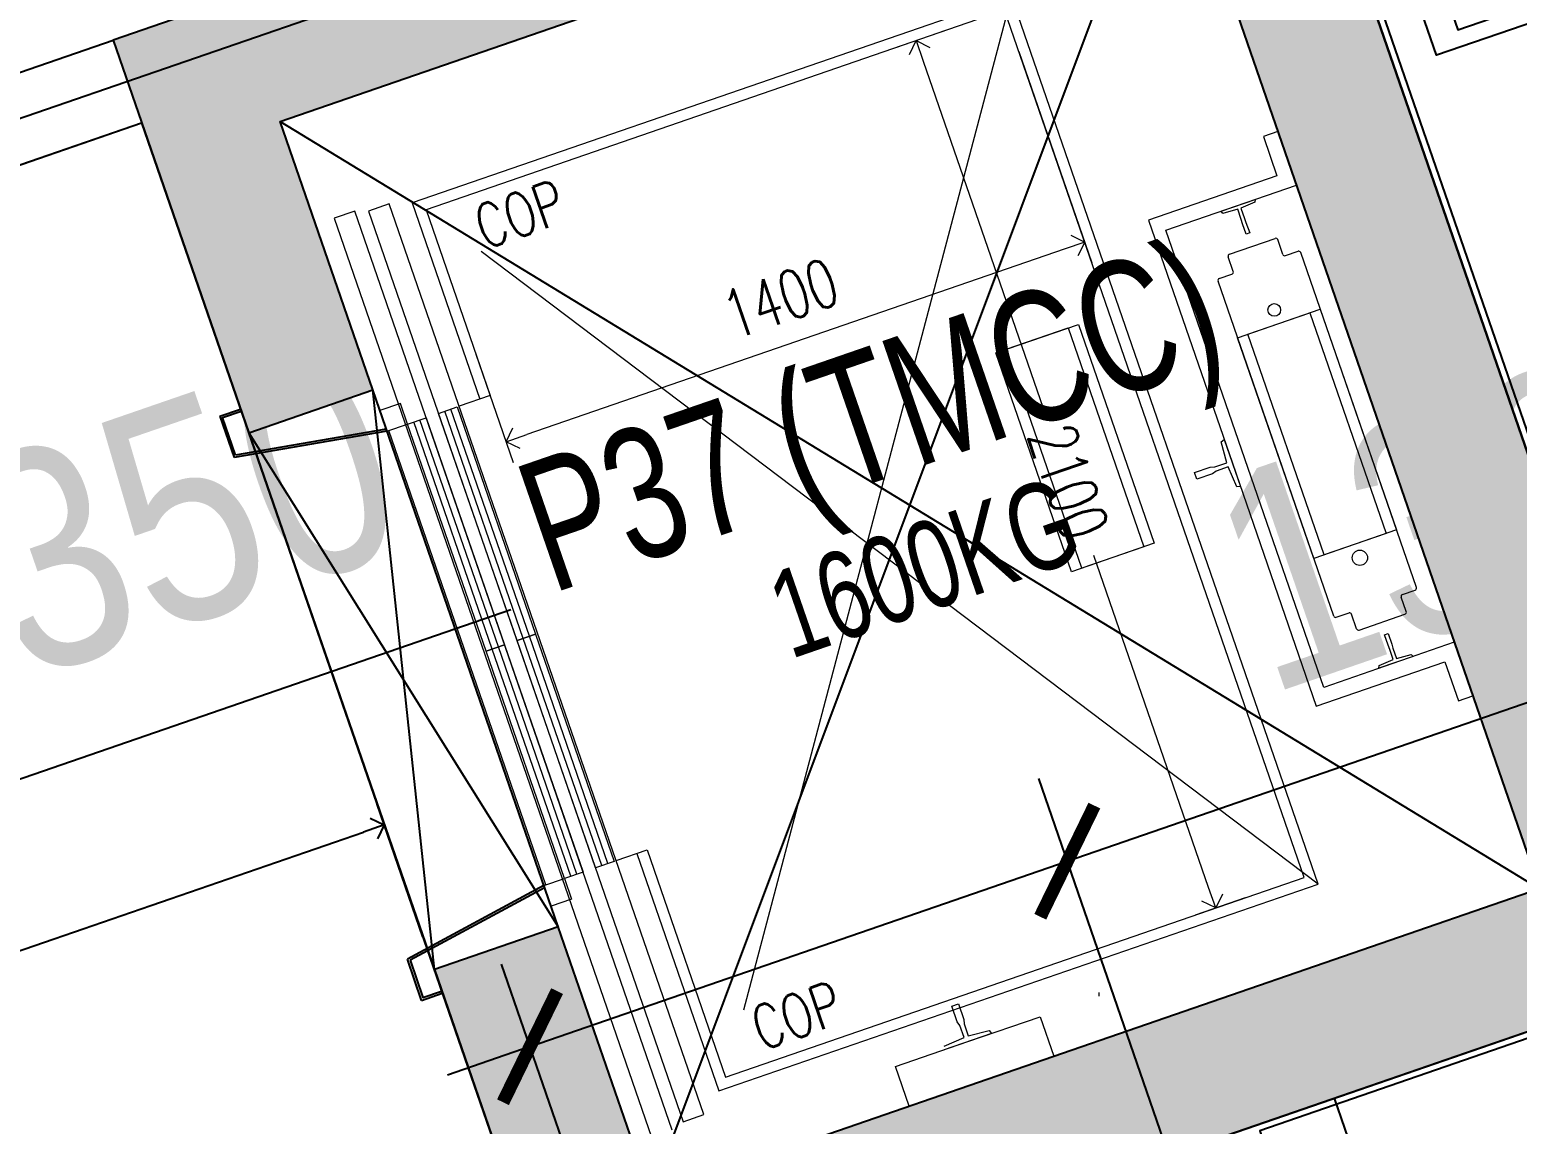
# Model space of a CAD drawing. Header units: millimetres. Extents: x -361699137 to 361252145, y -356478932 to 356523199.
# Drawn here: x -81526 to -78124, y 36315 to 38820 of the extents above; entities that cross this region are included whole.
import ezdxf
from ezdxf.enums import TextEntityAlignment as Align
from ezdxf.xclip import XClip

# ---------------------------------------------------------------- set-up
doc = ezdxf.new("R2010")
doc.units = ezdxf.units.MM
doc.header["$LTSCALE"] = 100
doc.header["$MEASUREMENT"] = 0
doc.header["$XCLIPFRAME"] = 0
doc.linetypes.add('Xref_ST_MBDV Cot vach 30.7.2022$0$ACAD_ISO02W100', pattern=[15, 12, -3])
for name, color, linetype in [('A-ANNO-ROOM', 50, 'Continuous'), ('IDEA - dim', 251, 'Continuous'), ('KC', 5, 'Continuous'), ('Xref_ST_MBDV Cot vach 30.7.2022$0$IDEA - dim', 251, 'Continuous'), ('Xref_ST_MBDV Cot vach 30.7.2022$0$KT-Net manh', 139, 'Continuous'), ('Xref_ST_MBDV Cot vach 30.7.2022$0$KT-Text', 7, 'Continuous')]:
    doc.layers.add(name, color=color, linetype=linetype)
doc.layers.add('dien tich thong thuy', color=3, linetype='Continuous', plot=False)
doc.layers.add('Xref_ST_MBDV Cot vach 30.7.2022$0$KT-Noi that', color=36, linetype='Continuous', lineweight=9)
doc.styles.add('220126_HDN_HBA typical plan$0$211210_HDN_HBA_TYPICAL PLAN CORE OPT 1$0$HBA-Text', font='GOTHIC.TTF')
doc.styles.add('Arial Narrow', font='ARIALN.TTF')
doc.styles.add('Xref_ST_MBDV Cot vach 30.7.2022$0$Arial', font='arial.ttf', dxfattribs={"width": 0.7})
doc.styles.add('Xref_ST_MBDV Cot vach 30.7.2022$0$ROMANS', font='ROMANS.SHX')
doc.styles.add('Xref_ST_MBDV Cot vach 30.7.2022$0$xref.N.Cot vach tang N2$0$DIM', font='vnsimli.shx', dxfattribs={"width": 0.7})
doc.dimstyles.new('ccu12-200', dxfattribs={"dimscale": 200, "dimtxt": 2.5, "dimasz": 1, "dimexe": 1, "dimexo": 2, "dimgap": 1, "dimtad": 1, "dimdec": 0, "dimdsep": 46, "dimtxsty": 'Arial Narrow', "dimblk": 'ARCHTICK', "dimcen": -1, "dimdle": 1, "dimclrd": 256, "dimclre": 256, "dimclrt": 3, "dimadec": 0, "dimazin": 2, "dimtfac": 0.1, "dimtdec": 0, "dimtmove": 0, "dimatfit": 1, "dimldrblk": 'ARCHTICK', "dimfxl": 1, "dimtvp": 0.8333333333333334, "dimtolj": 1, "dimtzin": 12, "dimarcsym": 0})
doc.dimstyles.new('Xref_ST_MBDV Cot vach 30.7.2022$0$xref.N.Cot vach tang N2$0$CCU 1-100 A1', dxfattribs={"dimscale": 100, "dimtxt": 2.2, "dimasz": 1, "dimexe": 1, "dimexo": 0, "dimgap": 1, "dimtad": 1, "dimdec": 0, "dimdsep": 46, "dimtxsty": 'Xref_ST_MBDV Cot vach 30.7.2022$0$xref.N.Cot vach tang N2$0$DIM', "dimblk1": 'Xref_ST_MBDV Cot vach 30.7.2022$0$xref.N.Cot vach tang N2$0$_ARCHTICK', "dimblk2": 'Xref_ST_MBDV Cot vach 30.7.2022$0$xref.N.Cot vach tang N2$0$_ARCHTICK', "dimsah": 1, "dimcen": 0, "dimdle": 1, "dimclrd": 256, "dimclre": 256, "dimclrt": 31, "dimadec": 0, "dimazin": 0, "dimtfac": 1, "dimtdec": 0, "dimtix": 1, "dimtmove": 2, "dimatfit": 3, "dimldrblk": 'Xref_ST_MBDV Cot vach 30.7.2022$0$xref.N.Cot vach tang N2$0$_ARCHTICK', "dimfxl": 8, "dimtolj": 1, "dimarcsym": 0})

# ---------------------------------------------------------------- blocks, each defined once
blk = doc.blocks.new('Xref_ST_MBDV Cot vach 30.7.2022$0$xref.N.Cot vach tang N2$0$_Open90')
at = {"color": 0, "linetype": 'ByBlock', "lineweight": -2}
for p, q in [((0, 0), (-1, 0)), ((-0.5, 0.5), (0, 0)), ((0, 0), (-0.5, -0.5))]:
    blk.add_line(p, q, dxfattribs=at)
blk = doc.blocks.new('*D252')
at = {"layer": 'Defpoints', "color": 0, "transparency": 16777216}
for p in [(-79498.4716422201, 38794.87423601796), (-79431.24937450358, 38818.08259816168, -6.460498627752944e-06), (-78745.92291341547, 36833.05674595336, -3.229479425215231e-06)]:
    blk.add_point(p, dxfattribs=at)
at = {"layer": 'Xref_ST_MBDV Cot vach 30.7.2022$0$KT-Noi that', "color": 5, "transparency": 16777216}
for p, q in [((-79431.24937450358, 38818.08259816168), (-79545.73416255231, 38778.55693931026)), ((-79482.1543455124, 38747.61171568575), (-79208.02376142918, 37953.60137586032)), ((-78829.46247781019, 36857.11090415205), (-79091.62704491425, 37616.4620641572)), ((-78745.92291341547, 36833.05674595336), (-78860.40770143471, 36793.53108711213))]:
    blk.add_line(p, q, dxfattribs=at)
for p, xscale, yscale, zscale, rotation in [((-79498.4716422201, 38794.87423601796), 50, 50, 50, 109.0471379549027), ((-78813.14518110249, 36809.84838381983), 49.99999999999999, 49.99999999999999, 49.99999999999999, 289.0471379549027)]:
    blk.add_blockref('Xref_ST_MBDV Cot vach 30.7.2022$0$xref.N.Cot vach tang N2$0$_Open90', p, dxfattribs=dict(at, xscale=xscale, yscale=yscale, zscale=zscale, rotation=rotation))
at = {"layer": 'Xref_ST_MBDV Cot vach 30.7.2022$0$KT-Noi that', "color": 5, "transparency": 16777216, "insert": (-79149.82540318319, 37785.0317200048), "char_height": 110, "attachment_point": 5, "rotation": 289.0471379549027, "style": 'Xref_ST_MBDV Cot vach 30.7.2022$0$xref.N.Cot vach tang N2$0$DIM'}
blk.add_mtext('\\A1;2100', dxfattribs=at)
blk = doc.blocks.new('Xref_ST_MBDV Cot vach 30.7.2022$0$xref.N.Cot vach tang N2$0$_ARCHTICK')
at = {"color": 0, "linetype": 'ByBlock', "const_width": 0.15}
blk.add_lwpolyline([(-0.5, -0.5), (0.5, 0.5)], dxfattribs=at)
blk = doc.blocks.new('*D253')
at = {"layer": 'Defpoints', "color": 0, "transparency": 16777216}
for p in [(-79263.38367502716, 38770.24584381995, -3.230400637674628e-06), (-80505.14776080042, 38077.04893436041), (-80436.05056587282, 37876.91115179528)]:
    blk.add_point(p, dxfattribs=at)
at = {"layer": 'Xref_ST_MBDV Cot vach 30.7.2022$0$KT-Noi that', "color": 5, "transparency": 16777216}
for p, q in [((-79263.38367502716, 38770.24584381995), (-79096.3826998536, 38286.53293923)), ((-79159.96251689242, 38317.47816285674), (-80388.78804554003, 37893.22844850132)), ((-80505.14776080042, 38077.04893436041), (-80419.73326916678, 37829.64863146249))]:
    blk.add_line(p, q, dxfattribs=at)
at = {"layer": 'Xref_ST_MBDV Cot vach 30.7.2022$0$KT-Noi that', "color": 5, "transparency": 16777216, "xscale": 50, "yscale": 50, "zscale": 50}
for p, rotation in [((-79112.69999655963, 38333.79545956279), 19.04713795289079), ((-80436.05056587282, 37876.91115179528), 199.0471379528908)]:
    blk.add_blockref('Xref_ST_MBDV Cot vach 30.7.2022$0$xref.N.Cot vach tang N2$0$_Open90', p, dxfattribs=dict(at, rotation=rotation))
at = {"layer": 'Xref_ST_MBDV Cot vach 30.7.2022$0$KT-Noi that', "color": 5, "transparency": 16777216, "insert": (-79808.64160429891, 38204.60459837789), "char_height": 110, "attachment_point": 5, "rotation": 19.047137952890765, "style": 'Xref_ST_MBDV Cot vach 30.7.2022$0$xref.N.Cot vach tang N2$0$DIM'}
blk.add_mtext('\\A1;1400', dxfattribs=at)
blk = doc.blocks.new('*D256')
at = {"layer": 'Defpoints', "color": 5, "transparency": 16777216}
for p, q in [((-80626.80051357861, 36744.0839637132), (-80731.44841067566, 37047.1932012982)), ((-83409.09477285502, 36069.84476869041), (-80762.39363430114, 36983.61338425877)), ((-83368.026692813, 35797.68075477606), (-83472.67458989446, 36100.78999231591))]:
    blk.add_line(p, q, dxfattribs=at)
at = {"layer": 'Defpoints', "color": 0, "transparency": 16777216}
for p in [(-80715.13111396867, 36999.93068096574), (-80626.80051357861, 36744.0839637132), (-83368.026692813, 35797.68075477606)]:
    blk.add_point(p, dxfattribs=at)
at = {"layer": 'Defpoints', "color": 5, "transparency": 16777216, "xscale": 50, "yscale": 50, "zscale": 50}
for p, rotation in [((-80715.13111396867, 36999.93068096574), 19.04713795401963), ((-83456.3572931875, 36053.52747198344), 199.0471379540196)]:
    blk.add_blockref('Xref_ST_MBDV Cot vach 30.7.2022$0$xref.N.Cot vach tang N2$0$_Open90', p, dxfattribs=dict(at, rotation=rotation))
at = {"layer": 'Defpoints', "color": 5, "transparency": 16777216, "insert": (-82120.01052666272, 36625.98036917276), "char_height": 110, "attachment_point": 5, "rotation": 19.047137954019643, "style": 'Xref_ST_MBDV Cot vach 30.7.2022$0$xref.N.Cot vach tang N2$0$DIM'}
blk.add_mtext('\\A1;2900', dxfattribs=at)
blk = doc.blocks.new('*U205')
at = {"ltscale": 5}
for points in [[(-300, -450), (300, -450), (300, 0), (-300, 0)], [(-15, -20), (15, -20), (15, -270), (-15, -270)], [(-261, -65), (261, -65), (261, -415), (-261, -415)]]:
    blk.add_lwpolyline(points, close=True, dxfattribs=at)
blk = doc.blocks.new('13')
at = {"color": 1}
blk.add_lwpolyline([(-3199.999999999622, 199.9999999996799), (-3199.999999999622, -1100.000000002045), (1.236912794411182e-09, -1100.000000002037)], dxfattribs=at)
at = {"layer": 'IDEA - dim'}
blk.add_lwpolyline([(-169.9999999989668, -1100.000000002015), (-3099.999999999141, -1100.000000000175), (-3099.999999999156, -1700.000000002037), (-169.9999999989668, -1700.0000000039)], close=True, dxfattribs=at)
at = {"layer": 'IDEA - dim', "xscale": -0.9999999999999998}
blk.add_blockref('*U205', (-719.9999999989523, -1200.000000002045), dxfattribs=at)
blk = doc.blocks.new('ĂERWER')
at = {"layer": 'Xref_ST_MBDV Cot vach 30.7.2022$0$KT-Text', "extrusion": (-4.671320275014947e-09, 1.353032756844808e-08, 1), "style": 'Xref_ST_MBDV Cot vach 30.7.2022$0$Arial', "width": 0.7}
blk.add_text('P37 (TMCC)', height=299.9999999999999, rotation=19.04713795403487, dxfattribs=at).set_placement((-79424.30493565652, 37589.37588948025, 0.0008796127835292976), align=Align.CENTER)
at = {"layer": 'Xref_ST_MBDV Cot vach 30.7.2022$0$KT-Text', "extrusion": (7.272775735635848e-08, 3.960423809863326e-08, 0.9999999999999966), "style": 'Xref_ST_MBDV Cot vach 30.7.2022$0$Arial', "width": 0.7}
blk.add_text('1600KG', height=200, rotation=19.04713795403508, dxfattribs=at).set_placement((-79316.94843840112, 37288.11086610759, -0.0042560829665192), align=Align.CENTER)
blk = doc.blocks.new('A$C1AAC5519')
at = {"layer": 'A-ANNO-ROOM', "insert": (772.955269176513, 1216.574747113511), "char_height": 600, "attachment_point": 2, "rotation": 50.44882673977027, "style": '220126_HDN_HBA typical plan$0$211210_HDN_HBA_TYPICAL PLAN CORE OPT 1$0$HBA-Text'}
blk.add_mtext_dynamic_manual_height_columns('S.B1.', width=722857412.8743668, gutter_width=9765.624999999996, heights=[0], dxfattribs=at)
blk = doc.blocks.new('A$C418F5BC8')
at = {"layer": 'A-ANNO-ROOM', "insert": (648.1133449638728, 1090.790118377889), "char_height": 600, "attachment_point": 2, "rotation": 50.44882673977027, "style": '220126_HDN_HBA typical plan$0$211210_HDN_HBA_TYPICAL PLAN CORE OPT 1$0$HBA-Text'}
blk.add_mtext_dynamic_manual_height_columns('SL-S', width=722857412.8743668, gutter_width=9765.624999999996, heights=[0], dxfattribs=at)
blk = doc.blocks.new('A$C2A6C5140')
at = {"layer": 'A-ANNO-ROOM', "insert": (731.4497625969816, 1190.0169191678, 0.0003277973379295924), "char_height": 600, "attachment_point": 2, "rotation": 50.44882673977027, "style": '220126_HDN_HBA typical plan$0$211210_HDN_HBA_TYPICAL PLAN CORE OPT 1$0$HBA-Text'}
blk.add_mtext_dynamic_manual_height_columns('2-BR', width=722857412.8743668, gutter_width=9765.624999999996, heights=[0], dxfattribs=at)
blk = doc.blocks.new('A$C5388591E')
at = {"layer": 'A-ANNO-ROOM', "insert": (894.3001998505497, 842.1987865094561, 0.0004622000541105721), "char_height": 600, "attachment_point": 2, "rotation": 1.4064704596368105, "style": '220126_HDN_HBA typical plan$0$211210_HDN_HBA_TYPICAL PLAN CORE OPT 1$0$HBA-Text'}
blk.add_mtext_dynamic_manual_height_columns('3-BR', width=722857412.8743668, gutter_width=9765.624999999996, heights=[0], dxfattribs=at)
blk = doc.blocks.new('A$C21AF0CCA')
at = {"layer": 'A-ANNO-ROOM', "insert": (1197.56892258345, 814.6835720778872), "char_height": 600, "attachment_point": 2, "rotation": 0.10542954816276216, "style": '220126_HDN_HBA typical plan$0$211210_HDN_HBA_TYPICAL PLAN CORE OPT 1$0$HBA-Text'}
blk.add_mtext_dynamic_manual_height_columns('S.B1P.', width=722857412.8743668, gutter_width=9765.624999999996, heights=[0], dxfattribs=at)
blk = doc.blocks.new('_ARCHTICK')
at = {"color": 0, "linetype": 'ByBlock', "const_width": 0.15}
blk.add_lwpolyline([(-0.5, -0.5), (0.5, 0.5)], dxfattribs=at)
blk = doc.blocks.new('*D416')
at = {"layer": 'Defpoints', "color": 0, "transparency": 16777216}
for p in [(59900.89443151551, -2789.150437991077), (60169.1554423382, -3566.159749391478), (58893.06739340792, -4006.726760471218)]:
    blk.add_point(p, dxfattribs=at)
at = {"layer": 'KC', "lineweight": -2, "transparency": 16777216}
for p, q in [((59900.89443151551, -2789.150437991077), (61776.75869349356, -2141.511811656666)), ((60038.61706868045, -3188.059586732441), (59835.62524468663, -2600.100356661558)), ((58624.80638258522, -3229.717449070817), (59900.89443151551, -2789.150437991077)), ((58762.52901975017, -3628.626597812181), (58559.53719575635, -3040.667367741298)), ((58624.80638258522, -3229.717449070817), (58435.75630125571, -3294.986635899695))]:
    blk.add_line(p, q, dxfattribs=at)
at = {"layer": 'KC', "lineweight": -2, "transparency": 16777216, "xscale": 200, "yscale": 200, "zscale": 200}
for p, rotation in [((59900.89443151551, -2789.150437991077), 199.0471379543178), ((58624.80638258522, -3229.717449070817), 19.04713795431789)]:
    blk.add_blockref('_ARCHTICK', p, dxfattribs=dict(at, rotation=rotation))
at = {"layer": 'KC', "color": 3, "transparency": 16777216, "insert": (60879.29574769172, -1969.702194531874), "char_height": 500, "attachment_point": 5, "rotation": 19.04713795431786, "style": 'Arial Narrow'}
blk.add_mtext('\\A1;1350', dxfattribs=at)
blk = doc.blocks.new('*D466')
at = {"layer": 'Defpoints', "color": 0, "transparency": 16777216}
for p in [(63049.77070905139, -2717.353460093433), (63437.31823442391, -3839.398476983617, 1.060717415394142e-05), (62208.48949640221, -4263.828450254081)]:
    blk.add_point(p, dxfattribs=at)
at = {"layer": 'KC', "lineweight": -2, "transparency": 16777216}
for p, q in [((63049.77070905139, -2717.353460093433), (64925.55059552402, -2069.47049443415)), ((63306.73061160653, -3461.31532109472), (62984.47689764269, -2528.311882148984)), ((61820.94197102968, -3141.783433363897), (63049.77070905139, -2717.353460093433)), ((62077.90187358483, -3885.745294365188), (61755.64815962099, -2952.741855419448)), ((61820.94197102968, -3141.783433363897), (61631.90039308523, -3207.077244772587))]:
    blk.add_line(p, q, dxfattribs=at)
at = {"layer": 'KC', "lineweight": -2, "transparency": 16777216, "xscale": 200, "yscale": 200, "zscale": 200}
for p, rotation in [((63049.77070905139, -2717.353460093433), 199.0546011419286), ((61820.94197102968, -3141.783433363897), 19.05460114192868)]:
    blk.add_blockref('_ARCHTICK', p, dxfattribs=dict(at, rotation=rotation))
at = {"layer": 'KC', "color": 3, "transparency": 16777216, "insert": (64028.06527789679, -1897.777779773856), "char_height": 500, "attachment_point": 5, "rotation": 19.05460114192866, "style": 'Arial Narrow'}
blk.add_mtext('\\A1;1300', dxfattribs=at)
blk = doc.blocks.new('A$C0e39c971')
at = {"layer": 'KC'}
h = blk.add_hatch(dxfattribs=at)
h.set_pattern_fill('1BETONG2-BOP', color=256, scale=30, style=0, pattern_type=2)
h.set_pattern_definition([(69.04713795401962, (-37423.91518680425, -29875.08991393328), (209.5408150160534, 52.4275389604423), [22.49999999999961, -247.4999999999969]), (14.04713795401967, (-37423.91518680425, -29875.08991393328), (-112.9888797136512, 199.7186960031902), [17.99999999999961, -197.9999999999969]), (119.4985379540196, (-37406.45345320227, -29870.72095123827), (96.55213107871269, 252.1461576231357), [19.12205699999961, -210.3426335999969]), (65.23133795401962, (-37443.49594285293, -29818.37488953429), (318.8479477665745, 57.54985840890612), [33.74999999999923, -371.2499999999938]), (115.6827379540196, (-37416.92527764244, -29813.57908471159), (169.6772687876662, 367.7426062021764), [28.6830864, -315.5139]), (10.23133795401963, (-37443.49594285293, -29818.37488953429), (169.6769816806724, 367.7427387715611), [26.99999999999998, -296.9999999999997]), (40.04713795401962, (-37410.2432416412, -29822.76326760984), (208.685901516953, -55.73324418241951), [22.5, -247.5]), (245.0471379540196, (-37410.2432416412, -29822.76326760984), (226.3167839920097, -37.87819630967974), [17.99999999999961, -197.9999999999969]), (90.49853795401826, (-37392.85275278939, -29827.40771572603), (206.6892795315937, 173.7225965344256), [19.12205699999998, -210.3426335999998]), (86.54713795401962, (-37423.91518680425, -29875.08991393328), (-73.0343233223647, 68.21249018210884), [0, -195.6, 0, -201, 0, -198.75]), (23.54713795401962, (-37423.91518680425, -29875.08991393328), (43.13773376636044, 135.5289346431329), [0, -114.6, 0, -191.1, 0, -75.75]), (346.5471379540196, (-37487.1524390094, -29896.92245692722), (153.5869696668104, 45.86723397553281), [0, -75, 0, -234, 0, -310.5]), (336.5471379540196, (-37515.50995120872, -29906.71283495138), (155.5764329255628, 85.4834131405494), [0, -97.5, 0, -155.4, 0, -220.5]), (334.0471379540196, (-37423.91518680425, -29875.08991393328), (55.79802255084359, 114.6421854267248), []), (334.0471379540196, (-37435.90839988412, -29840.35196148892), (55.79802255084359, 114.6421854267248), [])])
h.paths.add_polyline_path([(-28934.79726544349, -23055.15298237051), (-29146.92212265171, -22440.74284154453), (-27114.633748319, -21739.0990831308), (-26266.13431956852, -24196.75014046996), (-28298.42269387376, -24898.39389884911), (-28510.5483603708, -24283.97879042682), (-28794.12348236656, -24381.88257066564), (-28484.09403562918, -25279.87280108311), (-25884.65541733243, -24382.42148222643), (-26928.96240656264, -21357.62018089401), (-29528.4010248906, -22255.0714997919), (-29218.37238743948, -23153.05676260921)])
at = {"layer": 'KC', "ltscale": 2000}
blk.add_line((-14673.65499818325, -17232.13585361019), (-58082.63120979583, -32219.003668663), dxfattribs=at)
at = {"layer": 'KC', "ltscale": 100}
blk.add_line((-26735.76305840143, -24676.313229887), (-25625.83070802272, -27889.83926551456, 7.594834078032198e-05), dxfattribs=at)
at = {"layer": 'KC', "elevation": 2.660672211739818e-10}
blk.add_lwpolyline([(-28934.79726544349, -23055.15298237051), (-29146.92212265171, -22440.74284154453), (-27114.633748319, -21739.0990831308), (-26266.13431956852, -24196.75014046996), (-28298.42269387376, -24898.39389884911), (-28510.5483603708, -24283.97879042682), (-28794.12348236656, -24381.88257066564), (-28484.09403562918, -25279.87280108311), (-25884.65541733243, -24382.42148222643), (-26928.96240656264, -21357.62018089401), (-29528.4010248906, -22255.0714997919), (-29218.37238743948, -23153.05676260921)], close=True, dxfattribs=at)
for points in [[(-28298.42269387376, -24898.39389884911), (-27114.633748319, -21739.0990831308)], [(-29146.92212265171, -22440.74284154453), (-26266.13431956852, -24196.75014046996)]]:
    blk.add_lwpolyline(points, dxfattribs=at)
at = {"layer": 'KC', "ltscale": 0.5, "elevation": 2.660672211739818e-10}
for points in [[(-28794.12347309664, -24381.88256746509), (-28934.79807551578, -23055.15326204641)], [(-28510.54836041806, -24283.97879280838), (-28934.79807475116, -23055.15326178244)], [(-29218.3731874777, -23153.05703882095), (-28510.54836114775, -24283.97879069504)]]:
    blk.add_lwpolyline(points, dxfattribs=at)
at = {"layer": 'KC', "ltscale": 0.2, "elevation": 2.660672211739818e-10}
blk.add_lwpolyline([(-29218.37319674715, -23153.05704202114), (-28794.12347309664, -24381.88256746509)], dxfattribs=at)
at = {"layer": 'KC'}
for p1, p2, distance, picture, middle in [((-28187.67525085132, -25680.09291895435), (-26958.84651282961, -25255.66294568389, 1.060727765152204e-05), 1187.0880777560167, '*D466', (-26368.09946935673, -23314.04224847412)), ((-31503.0973538456, -25422.99122917148), (-30227.00930491532, -24982.42421809175), 822.0142577416495, '*D416', (-29516.8689995618, -23385.96666323214))]:
    dim = blk.add_aligned_dim(p1=p1, p2=p2, distance=distance, dimstyle='ccu12-200', override={"dimzin": 0}, dxfattribs=at)
    dim.commit()
    dim.dimension.update_dxf_attribs({"geometry": picture, "text_midpoint": middle, "insert": (-90396.16474725353, -21416.26446870026)})

msp = doc.modelspace()

# ---------------------------------------------------------------- linework, layer by layer
at = {"layer": 'Defpoints', "elevation": 1.118653840330101e-10}
msp.add_lwpolyline([(-84011.02112669084, 37660.0932640573), (-81269.79494745651, 38606.49647305039), (-80323.39173844681, 35865.27029360592), (-81599.47978737747, 35424.70328254643), (-81893.1911281407, 36275.42864866514), (-83358.32925840805, 35769.59245076054)], close=True, dxfattribs=at)
at = {"layer": 'dien tich thong thuy', "elevation": 1.548779766668872e-10}
msp.add_lwpolyline([(-73003.42791846371, 37154.706165695), (-73737.70627026603, 39281.51958065974), (-73846.41006703349, 39243.98979823352), (-74445.25485616975, 40978.52429443754), (-77058.87223056756, 40076.17778657326), (-77975.76512501313, 39759.6222304463), (-78661.07167006168, 39523.02142812093), (-77672.2434900112, 36658.91269701345), (-78712.01894709427, 36299.93216609939), (-77612.2907011548, 33114.60502576545), (-77423.20255297277, 33179.68563013385), (-76509.41457052686, 30533.00630184154), (-74009.22711618978, 31396.19134207401), (-73886.34456332301, 31438.61631350223), (-71433.41975806252, 32285.48401259114), (-72836.77762699546, 36350.26453866516), (-72728.01160175691, 36387.614073585), (-72993.97541439853, 37157.96962503586)], close=True, dxfattribs=at)
at = {"layer": 'Xref_ST_MBDV Cot vach 30.7.2022$0$IDEA - dim', "color": 1}
msp.add_line((-82593.14551671702, 38149.61216526892), (-81269.79494745651, 38606.49647305039), dxfattribs=at)
at = {"layer": 'Xref_ST_MBDV Cot vach 30.7.2022$0$IDEA - dim', "color": 1, "elevation": 1.118653840330101e-10}
msp.add_lwpolyline([(-82593.14551671702, 38149.61216526892), (-82658.41470352563, 38338.66224654962), (-81335.0641342563, 38795.54655429983)], dxfattribs=at)
at = {"layer": 'Xref_ST_MBDV Cot vach 30.7.2022$0$KT-Net manh'}
for p, q in [((-81090.90963410727, 37935.14934756033), (-81058.338128899, 37840.8070398393)), ((-80708.82577108037, 37900.93740945918), (-81058.338128899, 37840.8070398393)), ((-80710.51178596068, 37905.8208968401), (-81054.87350459, 37846.09303326686)), ((-80349.84524351392, 36861.16196214946), (-80662.008170347, 36692.85017786335)), ((-80348.15922863358, 36856.27847476854), (-80656.02029058956, 36690.82764377727)), ((-80629.43666513862, 36598.50787014232), (-80662.008170347, 36692.85017786335))]:
    msp.add_line(p, q, dxfattribs=at)
at = {"layer": 'Xref_ST_MBDV Cot vach 30.7.2022$0$KT-Net manh', "elevation": -1.513237981559363e-10}
for points in [[(-81090.90963410727, 37935.14934756033), (-81043.64711377498, 37951.46664426793)], [(-81054.87350459, 37846.09303326686), (-81084.5516524033, 37932.05482519788), (-81042.01538410423, 37946.74039223473)], [(-80656.02029058956, 36690.82764377727), (-80626.34214277616, 36604.86585184632), (-80583.8058744771, 36619.55141888311)], [(-80629.43666513862, 36598.50787014232), (-80582.17414480633, 36614.82516684991)]]:
    msp.add_lwpolyline(points, dxfattribs=at)
at = {"layer": 'Xref_ST_MBDV Cot vach 30.7.2022$0$KT-Noi that', "linetype": 'Continuous', "ltscale": 2}
for p, q in [((-79280.54565662843, 38896.56079300461, -3.230400637674674e-06), (-80651.15874626966, 38423.35918850181, -3.234301904961868e-06)), ((-78578.90189822698, 36864.27241870752), (-79280.54565662843, 38896.56079300461, -3.230400637674628e-06)), ((-79296.01826844116, 38864.7708844849, -3.230400637674674e-06), (-80619.36883774995, 38407.88657668905, -3.230400637674674e-06)), ((-78610.69180674669, 36879.74503052022), (-79296.01826844116, 38864.7708844849, -3.230400637674628e-06)), ((-80651.15874626966, 38423.35918850181, -3.409858932889494e-06), (-80496.14442755263, 37974.36524534199)), ((-78800.91801751994, 38404.38912417777), (-78722.93485897138, 38431.31266374435)), ((-78723.33990938317, 38424.82529646912), (-78755.70571256078, 38411.3236378796)), ((-78755.70571256078, 38411.3236378796), (-78747.66128528422, 38388.02321535567)), ((-78722.93485897138, 38431.31266374435), (-78723.33990938317, 38424.82529646912)), ((-80782.19994748705, 38404.56547722835), (-80829.4624678195, 38388.24818052133)), ((-80829.4624678195, 38388.24818052133), (-80103.34276435802, 36285.06602572705)), ((-80056.08024402558, 36301.38332243406), (-80782.19994748705, 38404.56547722835)), ((-80619.36883774995, 38407.88657668905, -3.230400637674674e-06), (-80472.51316738642, 37982.52389369547)), ((-78796.59681589848, 38399.53348657329), (-78800.91801751994, 38404.38912417777)), ((-78762.79509061064, 38408.87604337352), (-78796.59681589848, 38399.53348657329)), ((-78754.75066333408, 38385.57562084965), (-78762.79509061064, 38408.87604337352)), ((-78752.19614179769, 38375.87835733252), (-78754.75066333408, 38385.57562084965)), ((-78747.66128528422, 38388.02321535567), (-78744.16151334117, 38378.65229777273)), ((-78744.16151334117, 38378.65229777273), (-78735.39970141069, 38354.80611041092)), ((-78743.90695507052, 38351.86899700368), (-78752.19614179769, 38375.87835733252)), ((-78735.39970141069, 38354.80611041092), (-78743.90695507052, 38351.86899700368)), ((-78781.98357454811, 38306.21174011551), (-78677.26495349903, 38342.36564808615)), ((-78659.69673261214, 38305.59985240098), (-78671.40543756048, 38339.51373627668)), ((-78653.83721667387, 38302.74794059168), (-78624.73862710937, 38312.79417418785)), ((-78354.16914643363, 37543.21844185001), (-78618.87911117128, 38309.94226237861)), ((-78773.12678140898, 38266.43834030107), (-78784.83548635744, 38300.35222417719)), ((-78543.21922776334, 37477.94925502167), (-78807.9291925012, 38244.67307555085)), ((-78805.07728069216, 38250.53259148859), (-78775.97869321816, 38260.57882436298)), ((-78763.03495526298, 38114.63837164376), (-78573.98487393318, 38179.90755847181)), ((-78573.98487393318, 38179.90755847181), (-78399.71614510241, 37675.14384132114)), ((-79316.09786867625, 38080.26670370784), (-79127.04778734643, 38145.53589053583)), ((-79127.04778734643, 38145.53589053583), (-78954.08444225225, 37644.5531750118)), ((-78739.40369509677, 38122.79701999729), (-78597.61613409939, 38171.74891011827)), ((-78597.61613409939, 38171.74891011827), (-78423.34740526865, 37666.98519296767)), ((-79292.46660851002, 38088.42535206131), (-79150.67904751266, 38137.37724218229)), ((-79150.67904751266, 38137.37724218229), (-78977.71570241846, 37636.39452665826)), ((-78588.76622643224, 37609.87465449315), (-78763.03495526298, 38114.63837164376)), ((-78565.134966266, 37618.03330284663), (-78739.40369509677, 38122.79701999729)), ((-79143.13452358208, 37579.2839881838), (-79316.09786867625, 38080.26670370784)), ((-79119.50326341584, 37587.44263653728), (-79292.46660851002, 38088.42535206131)), ((-80741.46036448136, 37995.46245012854), (-80317.21065011345, 36766.6369214798)), ((-80472.51316738642, 37982.52389369547), (-80543.40694788513, 37958.04794863498)), ((-80677.8805474424, 37964.51722650279), (-80725.14306777487, 37948.19992979584)), ((-80725.14306777487, 37948.19992979584), (-80708.82577106786, 37900.93740946337)), ((-80661.56325073542, 37917.25470617038), (-80677.8805474424, 37964.51722650279)), ((-80708.82577106786, 37900.93740946337), (-80661.56325073542, 37917.25470617038)), ((-80345.1189894615, 36862.79369251718), (-80704.09951701546, 37902.5691398312)), ((-78800.49974020959, 37876.89556967301), (-78793.75360179176, 37881.86946316276)), ((-78788.12661809627, 37828.8002908073), (-78800.49974020959, 37876.89556967301)), ((-78793.75360179176, 37881.86946316276), (-78756.5501652998, 37774.11091680478)), ((-78861.88993721067, 37806.5074050985), (-78825.970421758, 37818.90855059584)), ((-78856.66840226443, 37791.38339859215), (-78861.88993721067, 37806.5074050985)), ((-78820.74888681177, 37803.78454408943), (-78856.66840226443, 37791.38339859215)), ((-78825.970421758, 37818.90855059584), (-78815.53887988908, 37819.33625871726)), ((-78812.27542054768, 37809.88375465074), (-78820.74888681177, 37803.78454408943)), ((-78815.53887988908, 37819.33625871726), (-78788.12661809627, 37828.8002908073)), ((-78784.86315875487, 37819.34778674084), (-78812.27542054768, 37809.88375465074)), ((-78764.92803338835, 37773.86327534824), (-78784.86315875487, 37819.34778674084)), ((-78756.5501652998, 37774.11091680478), (-78764.92803338835, 37773.86327534824)), ((-78399.71614510241, 37675.14384132114), (-78588.76622643224, 37609.87465449315)), ((-78423.34740526865, 37666.98519296767), (-78565.134966266, 37618.03330284663)), ((-78954.08444225225, 37644.5531750118), (-79143.13452358208, 37579.2839881838)), ((-78977.71570241846, 37636.39452665826), (-79119.50326341584, 37587.44263653728)), ((-78386.11964780705, 37527.31269231535), (-78357.02105824319, 37537.35892591122)), ((-78377.43824126826, 37488.04729409641), (-78388.9715596164, 37521.4531763769)), ((-78537.35971182508, 37475.09734321237), (-78508.26112435192, 37485.14357608647)), ((-78490.86829006499, 37448.88578199621), (-78502.40160841325, 37482.291664277)), ((-78485.00877412687, 37446.03387018704), (-78380.29015307782, 37482.18777815768)), ((-78427.35139895474, 37434.97610255404), (-78418.84414529488, 37437.91321596128)), ((-78418.58958702425, 37411.12991519217), (-78427.35139895474, 37434.97610255404)), ((-78418.84414529488, 37437.91321596128), (-78410.55495856774, 37413.90385563244)), ((-78415.0898150812, 37401.75899760929), (-78418.58958702425, 37411.12991519217)), ((-78407.04538780464, 37378.4585750853), (-78415.0898150812, 37401.75899760929)), ((-78410.55495856774, 37413.90385563244), (-78408.00043703134, 37404.20659211531)), ((-78408.00043703134, 37404.20659211531), (-78399.95600975478, 37380.90616959138)), ((-78361.83308284548, 37385.39308878712), (-78439.81624139404, 37358.46954922055)), ((-78439.81624139404, 37358.46954922055), (-78439.41119098225, 37364.95691649584)), ((-78439.41119098225, 37364.95691649584), (-78407.04538780464, 37378.4585750853)), ((-78399.95600975478, 37380.90616959138), (-78366.15428446695, 37390.24872639167)), ((-78366.15428446695, 37390.24872639167), (-78361.83308284548, 37385.39308878712)), ((-80184.42642033113, 36918.27250132096), (-80113.53263983245, 36942.74844638145)), ((-80137.16389999866, 36934.58979802797, 2.921281464590132e-08), (-79949.51498786818, 36391.07081420472, 2.921281464590132e-08)), ((-80113.53263983245, 36942.74844638145), (-79934.04237605548, 36422.86072272444)), ((-80349.84524351389, 36861.16196214934), (-80302.58272318142, 36877.47925885636)), ((-80333.52794680688, 36813.89944181687), (-80349.84524351389, 36861.16196214934)), ((-80302.58272318142, 36877.47925885636), (-80286.26542647443, 36830.21673852389)), ((-79949.51498786818, 36391.07081420472, 2.921281464592842e-08), (-78578.90189822698, 36864.27241870752)), ((-79934.04237605548, 36422.86072272444), (-78610.69180674669, 36879.74503052022)), ((-80286.26542647443, 36830.21673852389), (-80333.52794680688, 36813.89944181687)), ((-79079.62504592225, 36607.8229512356), (-79079.87268737874, 36616.20081932415)), ((-79416.82146662827, 36585.5614628976), (-79401.6974601219, 36590.78299784384)), ((-79404.42032113097, 36549.64194744496), (-79416.82146662827, 36585.5614628976)), ((-79401.6974601219, 36590.78299784384), (-79389.29631462459, 36554.8634823912)), ((-79398.32111056962, 36541.16848118088), (-79404.42032113097, 36549.64194744496)), ((-79388.85707847956, 36513.75621938807), (-79398.32111056962, 36541.16848118088)), ((-79389.29631462459, 36554.8634823912), (-79388.86860650314, 36544.43194052231)), ((-79388.86860650314, 36544.43194052231), (-79379.40457441307, 36517.01967872944)), ((-79434.34158987213, 36493.82109402152), (-79388.85707847956, 36513.75621938807)), ((-79326.33540205764, 36522.64666242493), (-79434.09394841564, 36485.44322593298)), ((-79379.40457441307, 36517.01967872944), (-79331.30929554738, 36529.39280084279)), ((-79331.30929554738, 36529.39280084279), (-79326.33540205764, 36522.64666242493))]:
    msp.add_line(p, q, dxfattribs=at)
at = {"layer": 'Xref_ST_MBDV Cot vach 30.7.2022$0$KT-Noi that', "linetype": 'Xref_ST_MBDV Cot vach 30.7.2022$0$ACAD_ISO02W100', "ltscale": 2}
for p, q in [((-79280.54565662843, 38896.56079300461, -3.230400637674628e-06), (-79934.04237605548, 36422.86072272444)), ((-78578.90189822698, 36864.27241870752), (-80619.36883774995, 38407.88657668905, -3.230400637674628e-06))]:
    msp.add_line(p, q, dxfattribs=at)
at = {"layer": 'Xref_ST_MBDV Cot vach 30.7.2022$0$KT-Noi that', "linetype": 'Continuous', "ltscale": 2, "elevation": -1.513237981559363e-10}
for points in [[(-78775.15188354578, 37827.99018998377), (-78583.17888778793, 37271.94663827241), (-78289.20601132004, 37373.44022378998), (-78258.20314757676, 37283.64143515829), (-78225.11938334403, 37295.0635428532), (-78267.54435478222, 37417.94609571758), (-78566.24348328334, 37314.82078052932), (-78746.79437134629, 37837.78056800799), (-78927.34525940924, 38360.74035548655), (-78628.64613090812, 38463.86567067486), (-78671.07110234634, 38586.74822353924), (-78704.15486657906, 38575.32611584433), (-78673.15200283575, 38485.52732721265), (-78967.12487930364, 38384.03374169514), (-78775.15188354578, 37827.99018998377)], [(-79983.72367083504, 36336.94350123176), (-80703.31645561372, 38421.22064789306), (-80750.57897594616, 38404.90335118605), (-80030.98619116751, 36320.62620452474)], [(-80590.66946821757, 37941.73065192797), (-80548.13319991836, 37956.4162189643), (-80368.64293614136, 37436.52849530728), (-80411.17920444057, 37421.84292827095)], [(-80661.56325073542, 37917.25470617038), (-80619.02698041704, 37931.94027390381), (-80439.53671664007, 37412.05255024679), (-80482.07298695842, 37397.36698251337)], [(-80411.17920444057, 37421.84292827095), (-80368.64293614136, 37436.52849530728), (-80189.15267236439, 36916.64077165027), (-80231.68894066357, 36901.95520461394)], [(-80482.07298695842, 37397.36698251337), (-80439.53671664007, 37412.05255024679), (-80260.04645286307, 36892.16482658978), (-80302.58272318142, 36877.47925885636)], [(-79380.21467523662, 36504.04494417898), (-79214.79585407303, 36561.15548265344), (-79183.46664441023, 36470.41144366093), (-79348.88546557383, 36413.30090518641), (-79514.30428673742, 36356.19036671195), (-79545.63349640022, 36446.93440570447), (-79380.21467523662, 36504.04494417898)]]:
    msp.add_lwpolyline(points, close=True, dxfattribs=at)
for points in [[(-80397.00044834086, 37426.73811728306), (-80576.49071211783, 37946.62584094008)], [(-80382.82169224111, 37431.63330629517), (-80562.31195601811, 37951.52102995219)], [(-80467.89422883953, 37402.26217222257), (-80647.38449261653, 37922.14989587959)], [(-80453.71547273979, 37407.15736123468), (-80633.20573651679, 37927.0450848917)], [(-80217.51018456386, 36906.85039362605), (-80397.00044834086, 37426.73811728306)], [(-80203.33142846411, 36911.74558263816), (-80382.82169224111, 37431.63330629517)], [(-80288.40396506253, 36882.37444856556), (-80467.89422883953, 37402.26217222257)], [(-80274.22520896279, 36887.26963757767), (-80453.71547273979, 37407.15736123468)]]:
    msp.add_lwpolyline(points, dxfattribs=at)
at = {"layer": 'Xref_ST_MBDV Cot vach 30.7.2022$0$KT-Noi that', "linetype": 'Continuous', "ltscale": 2}
for centre, radius in [((-78679.27933042469, 38178.46622847722), 14.5), ((-78483.4717699407, 37611.31598448774), 17.5)]:
    msp.add_circle(centre, radius, dxfattribs=at)
for centre, radius, start, end in [((-78675.76115143446, 38338.00993421217), 4.608000000157357, 19.04713795446715, 109.0471379531566), ((-78623.23482504491, 38308.43846031421), 4.607999999791003, 19.04713795446715, 109.0471379531566), ((-78780.47977248362, 38301.8560262417), 4.607999999978259, 109.0471379531566, 199.0471379544671), ((-78655.34101873836, 38307.10365446543), 4.607999999930221, 199.0471379544671, 289.0471379531566), ((-78803.57347862779, 38246.17687761519), 4.607999999520398, 109.0471379531566, 199.0471379544671), ((-78777.48249528262, 38264.93453823662), 4.60799999979095, 289.0471379531566, 19.04713795446715), ((-78384.6158457425, 37522.95697844142), 4.608000000069675, 109.0471379531566, 199.0471379544671), ((-78358.52486030779, 37541.71463978538), 4.608000000340305, 289.0471379531566, 19.04713795446715), ((-78538.86351388956, 37479.45305708612), 4.607999999934203, 199.0471379544671, 289.0471379531566), ((-78506.75732228732, 37480.78786221237), 4.608000000253028, 19.04713795446715, 109.0471379531566), ((-78381.79395514242, 37486.54349203178), 4.608000000340515, 289.0471379531566, 19.04713795446715), ((-78486.51257619132, 37450.38958406067), 4.607999999838648, 199.0471379544671, 289.0471379531566)]:
    msp.add_arc(centre, radius, start, end, dxfattribs=at)

# ---------------------------------------------------------------- block references
at = {"layer": 'A-ANNO-ROOM'}
for p in [(-259643.7130096142, 30107.50136767479, 5.460850030168077e-05), (-265285.2820729736, 28918.92663560377, 5.460850030168077e-05), (-245554.3968650475, 25356.81105555443, 5.460850030168077e-05), (-227992.1817903481, 24030.19494673412, 5.460832008522107e-05), (-256709.4713859697, 21832.8932062781, 5.460850030168077e-05), (-262170.0583902029, 20336.74231012515, 5.460850030168077e-05), (-227339.9751671815, 20267.82827189344, 5.460850030168077e-05), (-224467.8250259957, 15310.13736246047, 5.460832008522128e-05)]:
    msp.add_blockref('A$C21AF0CCA', p, dxfattribs=at)
at = {"layer": 'dien tich thong thuy'}
for name, p, rotation in [('A$C2A6C5140', (-231902.1761341663, 41866.69510118499, 3.214423980650787e-05), 310.9576437198666), ('A$C2A6C5140', (-223136.0769012624, 38294.90614465419, 1.895367564819208e-05), 310.9576437198666), ('A$C2A6C5140', (-179022.2876665308, 13510.42375649511, 0.000178988243818107), 310.9576437198666), ('A$C2A6C5140', (-176749.4277460563, 2773.706094754736, 0.000178988243818107), 310.9576437198666), ('A$C2A6C5140', (-199561.0792445699, 2742.960286576832, 0.0001030398263186841), 310.9576437198666), ('A$C2A6C5140', (-192735.1419570138, 2545.06827839894, 0.000178988243818107), 310.9576437198666), ('A$C418F5BC8', (-243956.3571569886, 39603.8582028097, -1.001597833679712e-05), 309.6632197063607), ('A$C418F5BC8', (-248126.4019441397, 37597.12528390926, -1.001597833679712e-05), 309.6632197063607), ('A$C418F5BC8', (-251890.361273925, 36548.61448139837, -1.001597833679712e-05), 309.6632197063607), ('A$C418F5BC8', (-255839.4329553979, 34945.01120257354, -1.001597833679712e-05), 309.6632197063607), ('A$C1AAC5519', (-240877.0889148213, 28052.61175672372, 0.0003723829774320968), 309.6566028083925), ('A$C1AAC5519', (-219521.6105350079, 27682.1615688601, 0.0005547181599990354), 309.6566028083925), ('A$C1AAC5519', (-217651.9125884596, 24627.95011466656, 0.0003723828570649432), 309.6566028083925), ('A$C1AAC5519', (-267764.0012375055, 19262.70548251106, 0.0003723828655667127), 309.6566028083925), ('A$C418F5BC8', (-223053.1163780628, 10712.6679421931, -1.001597833679712e-05), 309.6632197063607), ('A$C1AAC5519', (-213503.7868963684, 3324.648489140978, -0.3423708923741385), 309.6566028083925), ('A$C1AAC5519', (-207798.658660123, 3064.615415494518, 0.0003723828655667127), 309.6566028083925), ('A$C1AAC5519', (-184128.1584514385, 2786.454424718489, 0.0003723828655667127), 309.6566028083925)]:
    msp.add_blockref(name, p, dxfattribs=dict(at, rotation=rotation))
for p in [(-273086.0443437684, 28673.87453448355, -1.001579812033762e-05), (-220441.6689392982, 3035.191374137183, 4.458552763712727e-05)]:
    msp.add_blockref('A$C5388591E', p, dxfattribs=at)
at = {"layer": 'IDEA - dim', "rotation": 109.0471379536515}
msp.add_blockref('13', (-79775.40095283277, 39334.01734801053), dxfattribs=at)
at = {"layer": 'KC'}
msp.add_blockref('A$C0e39c971', (-51806.2233402338, 61050.61543249532), dxfattribs=at)
at = {"layer": 'Xref_ST_MBDV Cot vach 30.7.2022$0$KT-Text'}
ref = msp.add_blockref('ĂERWER', (-130.1531610848906, 207.7540882125904, -4.544337034582126e-05), dxfattribs=at)
XClip(ref).set_block_clipping_path([(-134885.3939039337, -23347.14561486573), (15494.0954186382, 85174.24586898294)])

# ---------------------------------------------------------------- texts
at = {"layer": 'Xref_ST_MBDV Cot vach 30.7.2022$0$KT-Noi that', "linetype": 'Continuous', "ltscale": 2, "style": 'Xref_ST_MBDV Cot vach 30.7.2022$0$ROMANS', "width": 0.75}
for p in [(-80404.21108168892, 38397.53573098514, -3.230400637674628e-06), (-79771.09996945686, 36563.7499420844)]:
    msp.add_text('COP', height=100, rotation=19.0471379538765, dxfattribs=at).set_placement(p, align=Align.MIDDLE)

# ---------------------------------------------------------------- dimensions: what is measured, and where the dimension line sits
at = {"layer": 'Defpoints', "color": 5}
dim = msp.add_linear_dim(base=(-80715.13111396867, 36999.93068096574), p1=(-83368.026692813, 35797.68075477605), p2=(-80626.80051357861, 36744.0839637132), angle=19.04713795289135, dimstyle='Xref_ST_MBDV Cot vach 30.7.2022$0$xref.N.Cot vach tang N2$0$CCU 1-100 A1', override={"dimscale": 50, "dimblk1": 'Xref_ST_MBDV Cot vach 30.7.2022$0$xref.N.Cot vach tang N2$0$_Open90', "dimblk2": 'Xref_ST_MBDV Cot vach 30.7.2022$0$xref.N.Cot vach tang N2$0$_Open90', "dimclrd": 5, "dimclre": 5, "dimclrt": 5, "dimlwd": 65535, "dimlwe": 65535}, dxfattribs=at)
dim.commit()
dim.dimension.update_dxf_attribs({"geometry": '*D256', "text_midpoint": (-82120.01052666272, 36625.98036917276)})
at = {"layer": 'Xref_ST_MBDV Cot vach 30.7.2022$0$KT-Noi that', "color": 5}
dim = msp.add_linear_dim(base=(-79498.4716422201, 38794.87423601796, 3.230097990078316e-06), p1=(-78745.92291341549, 36833.05674595336), p2=(-79431.24937450358, 38818.08259816168, -3.230400637674628e-06), angle=289.0471379549027, dimstyle='Xref_ST_MBDV Cot vach 30.7.2022$0$xref.N.Cot vach tang N2$0$CCU 1-100 A1', override={"dimscale": 50, "dimblk1": 'Xref_ST_MBDV Cot vach 30.7.2022$0$xref.N.Cot vach tang N2$0$_Open90', "dimblk2": 'Xref_ST_MBDV Cot vach 30.7.2022$0$xref.N.Cot vach tang N2$0$_Open90', "dimclrd": 5, "dimclre": 5, "dimclrt": 5, "dimlwd": 65535, "dimlwe": 65535}, dxfattribs=at)
dim.commit()
dim.dimension.update_dxf_attribs({"geometry": '*D252', "text_midpoint": (-79149.82540318319, 37785.0317200048, 3.230097990078316e-06), "dimtype": 160})
dim = msp.add_linear_dim(base=(-80436.05056587282, 37876.91115179528), p1=(-79263.38367502716, 38770.24584381995, -3.230400637674628e-06), p2=(-80505.14776080042, 38077.04893436041), angle=199.0471379528908, dimstyle='Xref_ST_MBDV Cot vach 30.7.2022$0$xref.N.Cot vach tang N2$0$CCU 1-100 A1', override={"dimscale": 50, "dimblk1": 'Xref_ST_MBDV Cot vach 30.7.2022$0$xref.N.Cot vach tang N2$0$_Open90', "dimblk2": 'Xref_ST_MBDV Cot vach 30.7.2022$0$xref.N.Cot vach tang N2$0$_Open90', "dimclrd": 5, "dimclre": 5, "dimclrt": 5, "dimlwd": 65535, "dimlwe": 65535}, dxfattribs=at)
dim.commit()
dim.dimension.update_dxf_attribs({"geometry": '*D253', "text_midpoint": (-79808.64160429891, 38204.60459837789)})

doc.saveas('drawing.dxf')
